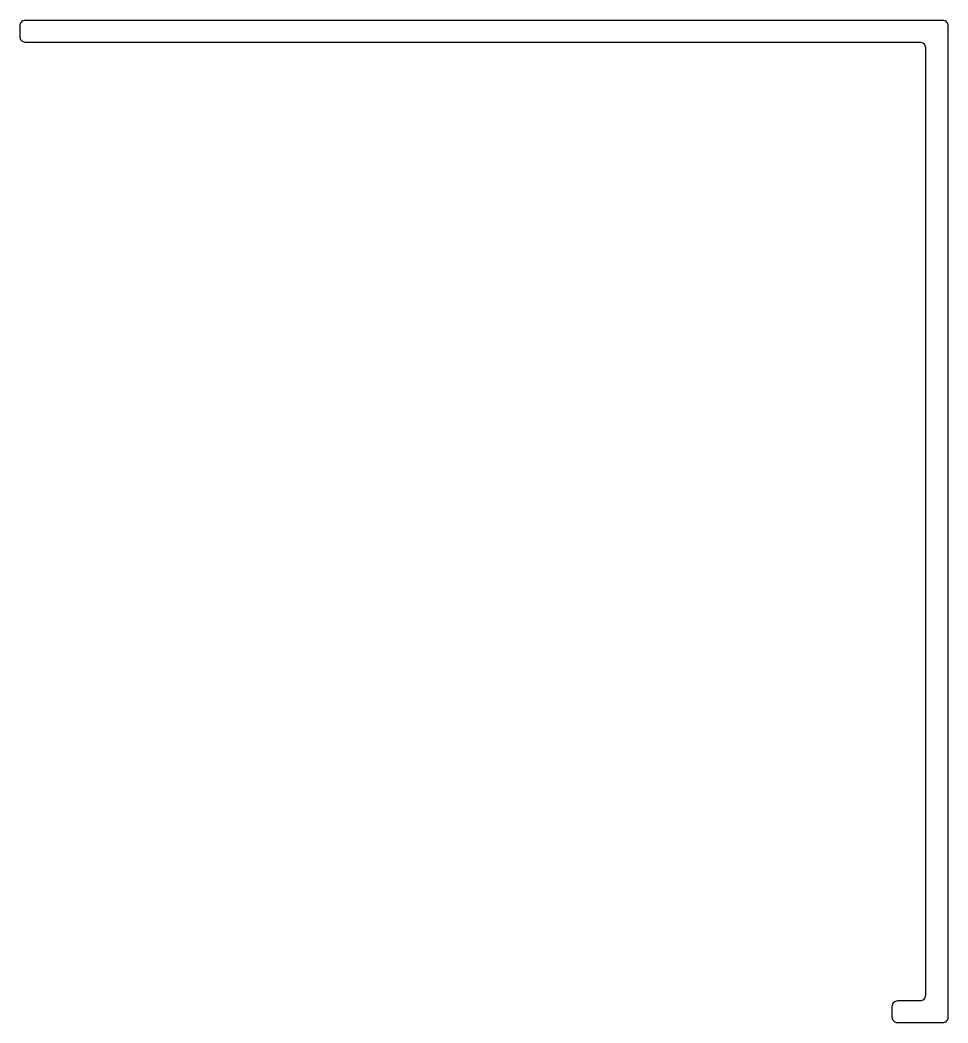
# Model space of a CAD drawing. Extents: x 808.4 to 858.4, y 614.9 to 668.9.
import ezdxf

# ---------------------------------------------------------------- set-up
doc = ezdxf.new("R2010")
doc.units = 0
doc.layers.get('0').update_dxf_attribs({"linetype": 'CONTINUOUS'})

msp = doc.modelspace()

# ---------------------------------------------------------------- linework, layer by layer
msp.add_lwpolyline([(858.055, 614.892), (855.655, 614.892, -0.414214), (855.355, 615.192), (855.355, 615.792, -0.414214), (855.655, 616.092), (856.855, 616.092, 0.414214), (857.155, 616.392), (857.155, 667.392, 0.414214), (856.855, 667.692), (808.655, 667.692, -0.414214), (808.355, 667.992), (808.355, 668.592, -0.414214), (808.655, 668.892), (858.055, 668.892, -0.414214), (858.355, 668.592), (858.355, 615.192, -0.414214)], format="xyb", close=True)

doc.saveas('drawing.dxf')
